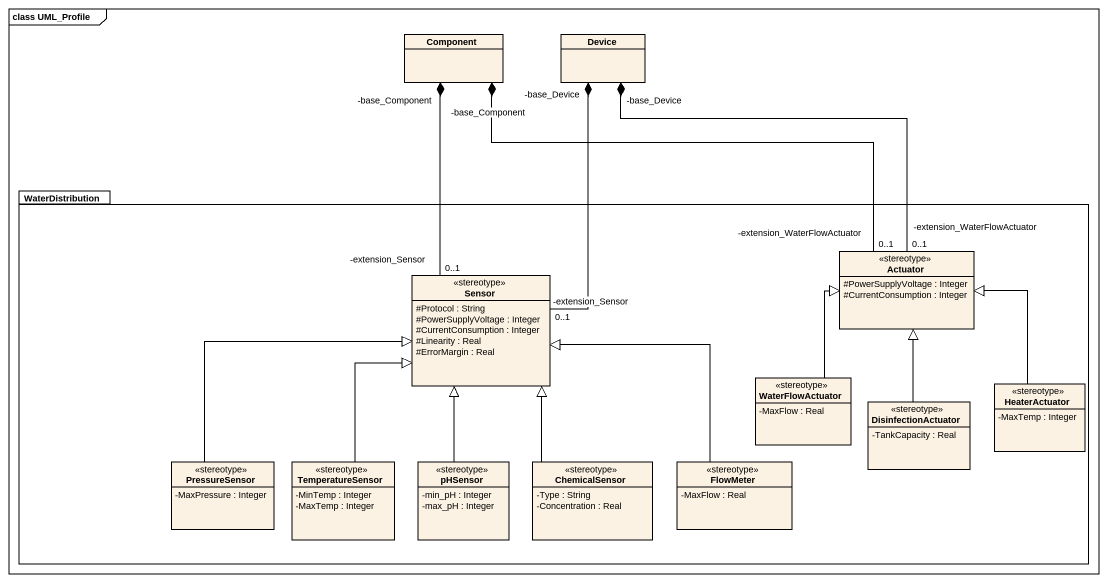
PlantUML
@startuml
mainframe class UML_Profile
hide circle
hide empty members
skinparam classAttributeIconSize 0
class "Component" as Component_
class Device
package WaterDistribution {
  class Actuator <<stereotype>> {
    #PowerSupplyVoltage : Integer
    #CurrentConsumption : Integer
  }
  class Sensor <<stereotype>> {
    #Protocol : String
    #PowerSupplyVoltage : Integer
    #CurrentConsumption : Integer
    #Linearity : Real
    #ErrorMargin : Real
  }
  class WaterFlowActuator <<stereotype>> {
    -MaxFlow : Real
  }
  class DisinfectionActuator <<stereotype>> {
    -TankCapacity : Real
  }
  class HeaterActuator <<stereotype>> {
    -MaxTemp : Integer
  }
  class PressureSensor <<stereotype>> {
    -MaxPressure : Integer
  }
  class TemperatureSensor <<stereotype>> {
    -MinTemp : Integer
    -MaxTemp : Integer
  }
  class pHSensor <<stereotype>> {
    -min_pH : Integer
    -max_pH : Integer
  }
  class ChemicalSensor <<stereotype>> {
    -Type : String
    -Concentration : Real
  }
  class FlowMeter <<stereotype>> {
    -MaxFlow : Real
  }
}
Actuator "0..1\n-extension_WaterFlowActuator" -left-* "-base_Component" Component_
Actuator "0..1\n-extension_WaterFlowActuator" -up-* "-base_Device" Device
Sensor "0..1\n-extension_Sensor" -up-* "-base_Component" Component_
Sensor "-extension_Sensor\n0..1" -up-* "-base_Device" Device
WaterFlowActuator -up-|> Actuator
DisinfectionActuator -up-|> Actuator
HeaterActuator -up-|> Actuator
PressureSensor -up-|> Sensor
TemperatureSensor -up-|> Sensor
pHSensor -up-|> Sensor
ChemicalSensor -up-|> Sensor
FlowMeter -up-|> Sensor
@enduml
